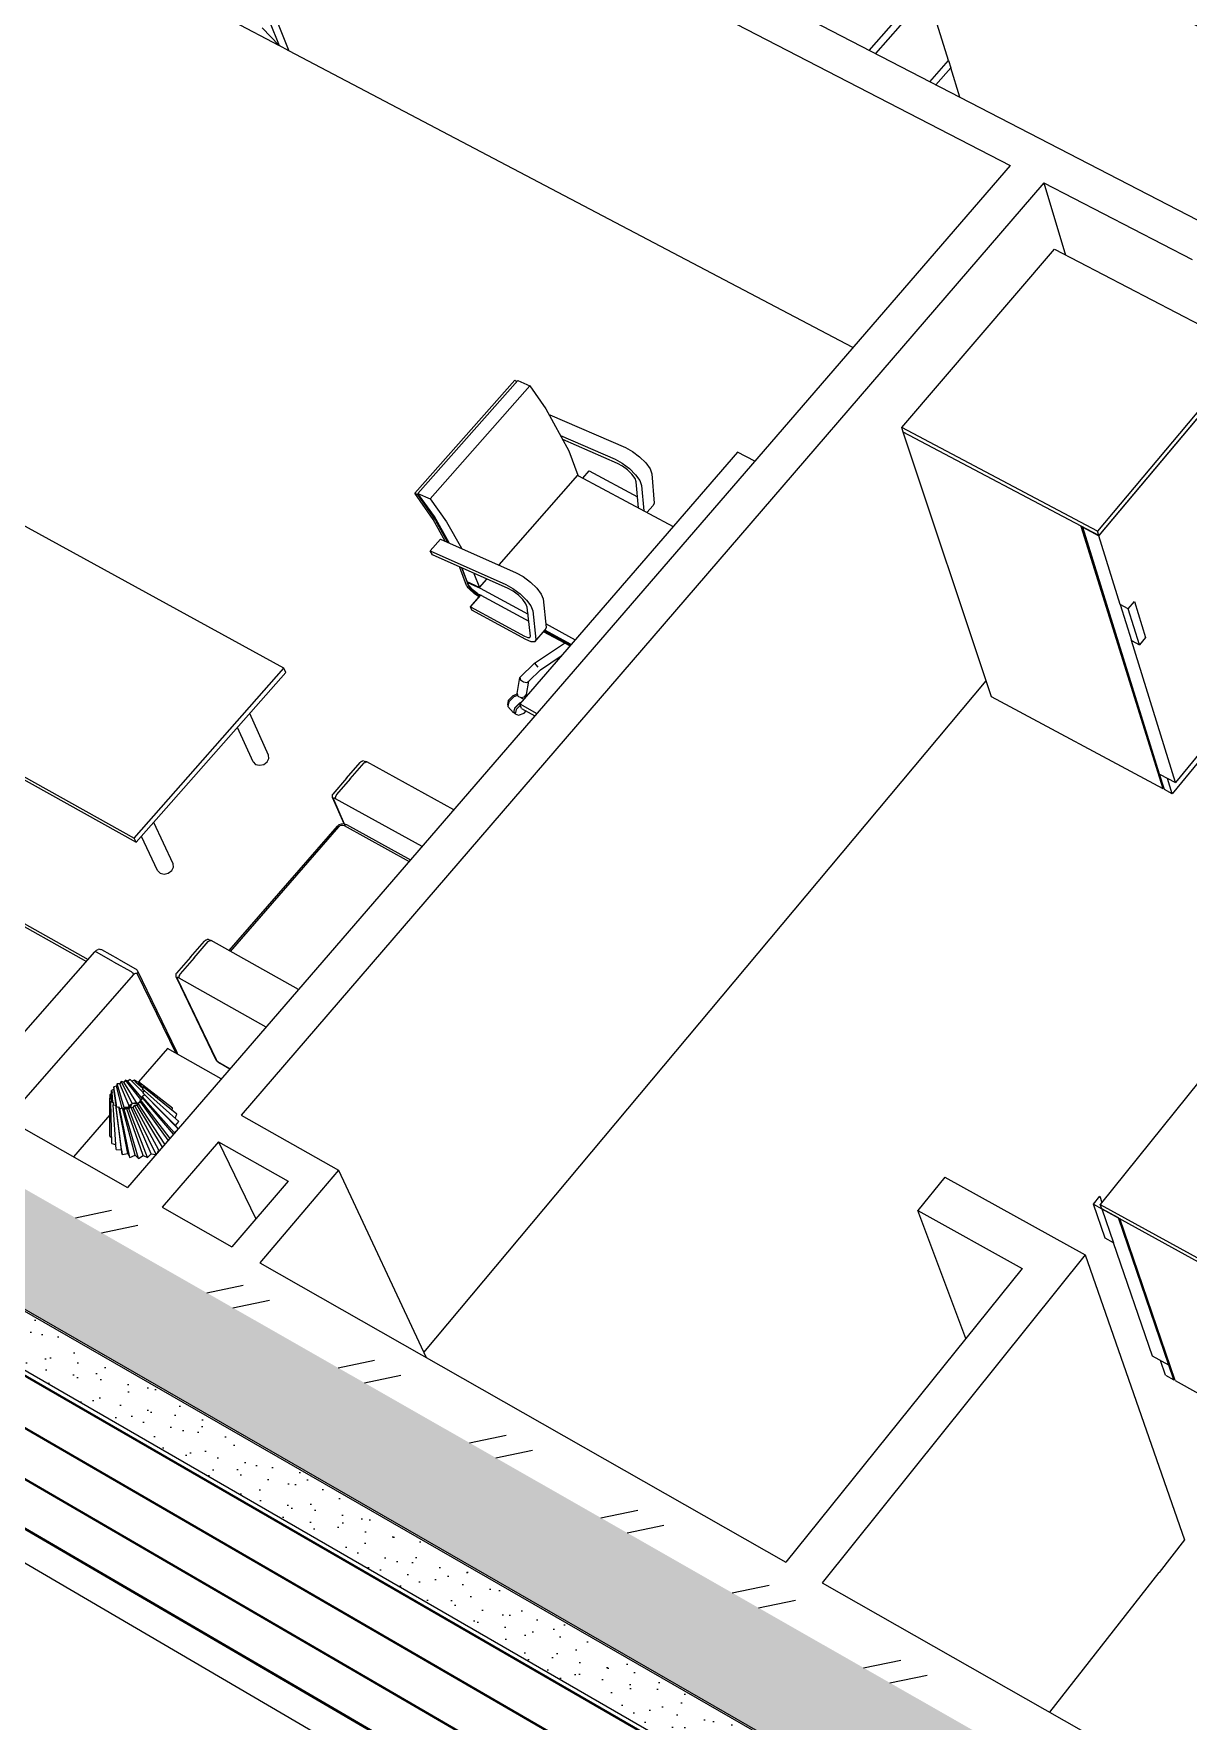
# Model space of a CAD drawing. Header units: millimetres. Extents: x 13967 to 26400, y -11617 to -3396.
# Drawn here: x 16879 to 18036, y -8847 to -7155 of the extents above; entities that cross this region are included whole.
import ezdxf

# ---------------------------------------------------------------- set-up
doc = ezdxf.new("R2010")
doc.units = ezdxf.units.MM
doc.header["$MEASUREMENT"] = 0
for name, color, linetype in [('NewA-Ee_25_10-M_WallsExternal', 7, 'Continuous'), ('NewA-Ee_25_10-M_WallsInternal', 7, 'Continuous'), ('NewA-Ee_40_20-M_GeneralFFAndEInternalCulinary', 7, 'Continuous'), ('NewA-Ee_40_20-M_GeneralFFAndEInternalFixed', 7, 'Continuous'), ('NewA-Ee_40_20-M_GeneralFFAndEInternalMovable', 7, 'Continuous')]:
    doc.layers.add(name, color=color, linetype=linetype)

# ---------------------------------------------------------------- blocks, each defined once
blk = doc.blocks.new('Section Elem_44_1', base_point=(20019, -7720.3))
at = {"layer": 'NewA-Ee_25_10-M_WallsInternal', "linetype": 'Continuous'}
for p, q in [((16706.5, -6650.3), (16776.5, -6686.5)), ((16680, -6677.3), (16706.1, -6690.9)), ((16737.1, -6706.9), (16750.1, -6713.6)), ((17029.4, -6817.1), (17074.5, -6840.3)), ((17003.3, -6844.7), (17857.7, -7287.1)), ((16891.4, -7043.9), (16878.9, -7037.3)), ((17658.5, -7141.9), (18065.2, -7351.9)), ((17700, -7469.8), (17134.8, -7172.1)), ((17891.3, -7304.5), (18040.1, -7381.6))]:
    blk.add_line(p, q, dxfattribs=at)
blk = doc.blocks.new('Section Elem_47_1', base_point=(20019, -7720.3))
at = {"layer": 'NewA-Ee_25_10-M_WallsInternal', "linetype": 'Continuous'}
for p, q in [((17857.7, -7287.1), (16973, -8311.9)), ((17891.3, -7304.5), (17087, -8239.4)), ((17891.3, -7304.5), (17913.2, -7377)), ((17270.1, -8477.1), (17833.7, -7803.7)), ((17064.2, -8265.9), (17007.7, -8331.6))]:
    blk.add_line(p, q, dxfattribs=at)
blk = doc.blocks.new('Section Elem_48_1', base_point=(20019, -7720.3))
at = {"layer": 'NewA-Ee_25_10-M_WallsInternal', "linetype": 'Continuous'}
for p, q in [((17087, -8239.4), (17184.6, -8294.5)), ((17064.2, -8265.9), (17101.7, -8343.2)), ((17064.2, -8265.9), (17134, -8305.4)), ((17184.6, -8294.5), (17161.9, -8321.2)), ((17184.6, -8294.5), (17272.5, -8482.3))]:
    blk.add_line(p, q, dxfattribs=at)
blk = doc.blocks.new('Section Elem_49_1', base_point=(20019, -7720.3))
at = {"layer": 'NewA-Ee_25_10-M_WallsInternal', "linetype": 'Continuous'}
for p, q in [((17134, -8305.4), (17077.6, -8371.4)), ((17161.9, -8321.2), (17105.6, -8387.3))]:
    blk.add_line(p, q, dxfattribs=at)
blk = doc.blocks.new('Section Elem_50_1', base_point=(20019, -7720.3))
at = {"layer": 'NewA-Ee_25_10-M_WallsInternal', "linetype": 'Continuous'}
for p, q in [((17792.2, -8301.5), (17765, -8334.9)), ((17792.2, -8301.5), (17932.7, -8379.2)), ((17813.1, -8463.3), (17765, -8334.9)), ((17765, -8334.9), (17869.7, -8393)), ((17932.7, -8379.2), (17905.7, -8412.9)), ((17932.7, -8379.2), (18032.5, -8665)), ((18032.5, -8665), (18007, -8697.7)), ((18007, -8697.7), (18006.9, -8697.6))]:
    blk.add_line(p, q, dxfattribs=at)
blk = doc.blocks.new('Section Elem_73_1', base_point=(20019, -7720.3))
at = {"layer": 'NewA-Ee_25_10-M_WallsInternal', "linetype": 'Continuous'}
for p, q in [((16786.4, -6691.6), (16769.5, -6709)), ((16776.5, -6686.6), (16776.5, -6686.5)), ((16776.5, -6686.5), (16786.4, -6691.6)), ((16786.4, -6691.6), (16800.5, -6725)), ((16891.4, -7043.9), (16750.1, -6713.6)), ((16769.5, -6709), (17002.6, -6829.5)), ((16760, -6718.8), (16901, -7048.9)), ((16909.2, -6781.2), (16909.2, -6781.2)), ((16883, -6801.9), (16891.2, -6796.6)), ((16896.2, -6793.3), (16899.7, -6791.1)), ((16856.9, -6818.8), (16864.9, -6813.6)), ((16869.9, -6810.3), (16878, -6805.1)), ((17019.3, -6811.9), (17002.6, -6829.5)), ((17019.3, -6811.9), (17029.4, -6817.1)), ((17029.4, -6817.1), (17029.5, -6817.2)), ((16831, -6835.4), (16839, -6830.3)), ((16843.9, -6827.1), (16851.9, -6822)), ((16814.4, -6846.2), (16822.2, -6841.1)), ((16814.4, -6846.2), (16832.2, -6864.6)), ((16822.2, -6841.1), (16826.1, -6838.6)), ((16993.2, -6839.5), (17125.1, -7167)), ((17003.3, -6844.7), (17134.8, -7172.1)), ((16832.2, -6864.6), (16841, -6873.7)), ((16852.1, -6885.2), (16869.9, -6903.5)), ((16881, -6914.9), (16898.6, -6933.2)), ((16909.7, -6944.6), (16927.3, -6962.8)), ((16938.3, -6974.2), (16955.9, -6992.3)), ((16966.8, -7003.6), (16984.3, -7021.7)), ((16995.2, -7032.9), (17012.7, -7050.9)), ((16891.4, -7043.9), (16891.5, -7043.8)), ((16901, -7048.9), (16891.4, -7043.9)), ((16901, -7048.9), (16901, -7048.9)), ((16901, -7048.9), (17125.1, -7167)), ((17023.5, -7062.2), (17040.9, -7080.1)), ((17051.7, -7091.3), (17069.1, -7109.2)), ((17079.9, -7120.3), (17097.1, -7138.1)), ((17107.9, -7149.2), (17125, -7167)), ((17125.1, -7167), (17125.1, -7166.9)), ((17134.8, -7172.1), (17125.1, -7167)), ((17134.8, -7172.1), (17134.8, -7172))]:
    blk.add_line(p, q, dxfattribs=at)
at = {"layer": 'NewA-Ee_25_10-M_WallsInternal', "linetype": 'Continuous', "flags": 128}
blk.add_lwpolyline([(16750.1, -6713.6), (16760, -6718.8), (16993.2, -6839.5), (17003.3, -6844.7)], dxfattribs=at)
blk = doc.blocks.new('Section Elem_99_1', base_point=(20019, -7720.3))
at = {"layer": 'NewA-Ee_25_10-M_WallsExternal', "linetype": 'Continuous'}
h = blk.add_hatch(dxfattribs=at)
h.set_pattern_fill('Plaster_0001', color=256, style=0, pattern_type=2)
h.set_pattern_definition([(330.3546, (20019.036, -7720.324), (19.42, 23.27142), [0, -16.47597]), (330.3546, (20035.905, -7712.763), (19.42, 23.27142), [0, -16.47597])])
h.paths.add_polyline_path([(16639, -8128.3), (17944.4, -8871.4), (17948.1, -8866.7), (16642.9, -8124)])
h = blk.add_hatch(dxfattribs=at)
h.set_pattern_fill('Insulation_0001', color=256, style=0, pattern_type=2)
h.set_pattern_definition([(11.713, (20019.04, -7720.32), (-14.1633, 99.558), []), (11.713, (20016.2, -7700.41), (-14.1633, 99.558), [])])
h.paths.add_polyline_path([(16607.7, -8163.4), (17914.6, -8909.7), (17930.3, -8889.5), (16624.2, -8144.9)])
h = blk.add_hatch(dxfattribs=at)
h.set_pattern_fill('Structural_Concrete_0001', color=256, style=0, pattern_type=2)
h.set_pattern_definition([(330.1794, (20019.04, -7720.32), (70.582, 84.5805), [9.9283, -49.6417]), (330.1794, (20080.17, -7692.85), (70.582, 84.5805), [9.9283, -49.6417]), (24.2037, (20019.04, -7720.32), (-42.2322, 86.7253), [11.1706, -55.8532]), (24.2037, (20070.72, -7749.95), (-42.2322, 86.7253), [11.1706, -55.8532]), (80.6032, (20027.65, -7725.26), (-112.814, 2.1448), [9.6464, -48.2322]), (80.6032, (20079.33, -7754.88), (-112.814, 2.1448), [9.6464, -48.2322]), (330.17936, (20025.828, -7712.185), (13.5835, 16.27753), [0, -19.85666, 0, -29.78499]), (11.74003, (20034.441, -7717.123), (-2.57661, 18.49224), [0, -16.68905, 0, -27.81508])])
h.paths.add_polyline_path([(16537.1, -8242.4), (17847.3, -8996.2), (17914.6, -8909.7), (16607.7, -8163.4)])
h = blk.add_hatch(dxfattribs=at)
h.set_pattern_fill('Cut_Stone_0001', color=256, style=0, pattern_type=2)
h.set_pattern_definition([(11.7731, (20058.95, -7672.493), (-3.3196, 24.45319), [0, -19.55864, 0, -29.33797]), (69.7091, (20109.297, -7701.512), (-27.4328, 4.90919), [0, -12.87028, 0, -22.23048])])
h.paths.add_polyline_path([(16501.5, -8282.2), (17813.5, -9039.7), (17846.3, -8997.6), (16535.9, -8243.7)])
for p, q in [((17903.1, -9255.5), (15734.1, -7991.2)), ((15735.3, -7993), (17903.7, -9257)), ((17904, -9256.1), (15735.5, -7992.1)), ((17923, -9303.6), (15771.6, -8046.9)), ((16642.9, -8124), (16973, -8311.9)), ((16535.9, -8243.7), (17846.3, -8997.6)), ((16537.1, -8242.4), (17847.3, -8996.2)), ((16501.5, -8282.2), (17813.5, -9039.7)), ((17816.4, -9046.6), (16505.9, -8289.7)), ((17816.9, -9047.9), (16506.7, -8291.1)), ((17007.7, -8331.6), (17077.6, -8371.4)), ((17846, -9118), (16551.1, -8367.8)), ((17846.7, -9119.6), (16552.1, -8369.5)), ((17847, -9118.7), (16552.4, -8368.6)), ((17105.6, -8387.3), (17632.8, -8687.3)), ((17867.9, -9183.7), (16595.4, -8444.2)), ((17867.4, -9184.6), (16596.4, -8445.9)), ((17867.9, -9183.8), (16596.7, -8445)), ((17669.1, -8708), (17948.1, -8866.7))]:
    blk.add_line(p, q, dxfattribs=at)
blk = doc.blocks.new('Section Elem_129_1', base_point=(20019, -7720.3))
at = {"layer": 'NewA-Ee_40_20-M_GeneralFFAndEInternalFixed', "linetype": 'Continuous'}
for p, q in [((17984.4, -6726.1), (17984.4, -6725.9)), ((17992.2, -6717.3), (17992.1, -6717.2)), ((17892.7, -6812.3), (17893.4, -6814.7)), ((17892.7, -6812.3), (18092.3, -6912.3)), ((18082.3, -6909.4), (17893.4, -6814.7)), ((17912.9, -6883.7), (17893.4, -6814.7)), ((18180.5, -6810.8), (18092.3, -6912.3)), ((18181.1, -6813.2), (18092.9, -6914.7)), ((18162.4, -6814.5), (18162.4, -6814.4)), ((18170.1, -6805.7), (18170, -6805.6)), ((18180.5, -6810.8), (18181.1, -6813.2)), ((18181.1, -6813.2), (18181, -6813.1)), ((18197.9, -6882.2), (18181.1, -6813.2)), ((17903.8, -6819.9), (17903.9, -6819.8)), ((17923.2, -6888.9), (17903.8, -6819.9)), ((17923.2, -6888.9), (17959.4, -6847.8)), ((18100.2, -6978), (17912.9, -6883.7)), ((18110.6, -6983.2), (18197.9, -6882.2)), ((18197.9, -6882.1), (18197.9, -6882.2)), ((18197.9, -6882.2), (18199.9, -6890)), ((18102.2, -6985.7), (17915.1, -6891.5)), ((17934.1, -6959.1), (17915.1, -6891.5)), ((17925.4, -6896.7), (17925.4, -6896.6)), ((17944.4, -6964.3), (17925.4, -6896.7)), ((18199.9, -6890), (18112.6, -6991)), ((18216.3, -6957.6), (18199.9, -6890)), ((18082.4, -6909.3), (18082.3, -6909.4)), ((18082.3, -6909.4), (18092.9, -6914.7)), ((18100.2, -6978), (18082.3, -6909.4)), ((18092.3, -6912.3), (18092.9, -6914.7)), ((18110.6, -6983.2), (18092.9, -6914.7)), ((17944.4, -6964.3), (17979.6, -6924)), ((18119.7, -7052.9), (17934.1, -6959.1)), ((18121.7, -7060.5), (17936.3, -6966.8)), ((17955, -7033), (17936.3, -6966.8)), ((18130, -7058.1), (18216.3, -6957.6)), ((18218.2, -6965.3), (18132, -7065.7)), ((18216.2, -6957.6), (18216.3, -6957.6)), ((18216.3, -6957.6), (18218.2, -6965.3)), ((18230.4, -7015.2), (18218.2, -6965.3)), ((17965.1, -7038.2), (17946.5, -6971.9)), ((18100.2, -6978), (18110.6, -6983.2)), ((18102.2, -6985.7), (18112.6, -6991)), ((18102.3, -6985.7), (18102.2, -6985.7)), ((18119.7, -7052.9), (18102.2, -6985.7)), ((18110.6, -6983.2), (18112.6, -6991)), ((17965.1, -7038.2), (17999.4, -6998.7)), ((18130, -7058.1), (18112.6, -6991)), ((18136.5, -7125.2), (17955, -7033)), ((18132.6, -7129.7), (17957.1, -7040.5)), ((17975.4, -7105.5), (17957.1, -7040.5)), ((17967.2, -7045.7), (17967.3, -7045.6)), ((17985.4, -7110.6), (17967.2, -7045.7)), ((18119.7, -7052.9), (18130, -7058.1)), ((18121.7, -7060.5), (18132, -7065.7)), ((18138, -7123.4), (18121.7, -7060.5)), ((18130, -7058.1), (18132, -7065.7)), ((18144.9, -7115.4), (18132, -7065.7)), ((17985.4, -7110.6), (18018.9, -7071.9)), ((17975.4, -7105.5), (18155, -7197)), ((17977.5, -7112.9), (17975.4, -7105.5)), ((17977.5, -7112.9), (18156.9, -7204.3)), ((17995.7, -7128.3), (17993.7, -7121.1)), ((17995.7, -7128.3), (18005.7, -7133.4)), ((18005.7, -7133.4), (18003.7, -7126.2)), ((18005.7, -7133.4), (18009.4, -7129.1))]:
    blk.add_line(p, q, dxfattribs=at)
blk = doc.blocks.new('Section Elem_133_1', base_point=(20019, -7720.3))
at = {"layer": 'NewA-Ee_40_20-M_GeneralFFAndEInternalFixed', "linetype": 'Continuous'}
for p, q in [((17512.7, -6915.4), (17751, -7037.2)), ((17429.6, -7023.7), (17429.6, -7023.8)), ((17751, -7037.2), (17658.5, -7141.9)), ((17751, -7037.2), (17751.8, -7039.6)), ((17751.8, -7039.6), (17660.4, -7142.9)), ((17772.8, -7107.5), (17751.8, -7039.6)), ((17716.3, -7171.8), (17772.8, -7107.5)), ((17775.2, -7115.2), (17722.7, -7175)), ((17772.7, -7107.5), (17772.8, -7107.5)), ((17772.8, -7107.5), (17775.2, -7115.2)), ((17795.8, -7181.8), (17775.2, -7115.2)), ((17648, -7136.5), (17647.9, -7136.4)), ((17658.5, -7141.9), (17658.5, -7142)), ((17777.2, -7203.2), (17795.8, -7181.8)), ((17798.2, -7189.3), (17783.3, -7206.4)), ((17795.7, -7181.7), (17795.8, -7181.8)), ((17795.8, -7181.8), (17798.2, -7189.3)), ((17798.2, -7189.3), (17798.1, -7189.3)), ((17807.3, -7218.7), (17798.2, -7189.3))]:
    blk.add_line(p, q, dxfattribs=at)
blk = doc.blocks.new('Section Elem_154_1', base_point=(20019, -7720.3))
at = {"layer": 'NewA-Ee_40_20-M_GeneralFFAndEInternalMovable', "linetype": 'Continuous'}
for p, q in [((17192.4, -7901.5), (17206.2, -7885.7)), ((17196.3, -7902), (17210.1, -7886.2)), ((17206.2, -7885.7), (17206.8, -7885.1)), ((17207.5, -7884.6), (17206.8, -7885.1)), ((17207.5, -7884.6), (17209, -7884.1)), ((17210.2, -7884.3), (17209, -7884.1)), ((17210.1, -7886.2), (17210.7, -7885.6)), ((17210.2, -7884.3), (17211.5, -7884.6)), ((17210.7, -7885.6), (17211.9, -7885)), ((17212.9, -7885.2), (17211.5, -7884.6)), ((17211.9, -7885), (17212.9, -7885.2)), ((17300, -7933.1), (17212.9, -7885.2)), ((17178.7, -7917.3), (17178.2, -7918)), ((17192.4, -7901.5), (17178.7, -7917.3)), ((17196.3, -7902), (17182.5, -7917.8)), ((17178.2, -7918), (17178, -7919.6)), ((17178, -7919.6), (17178.1, -7920.6)), ((17178.1, -7920.6), (17178.2, -7920.6)), ((17178.2, -7920.6), (17189.8, -7947)), ((17178.2, -7920.6), (17178.5, -7921.3)), ((17178.5, -7921.3), (17178.8, -7922)), ((17178.8, -7922), (17179.4, -7922.5)), ((17179.6, -7921.5), (17179.3, -7921.8)), ((17179.3, -7921.8), (17179.4, -7922.5)), ((17179.4, -7922.5), (17190.3, -7947.1)), ((17180.3, -7921.6), (17179.6, -7921.5)), ((17181.4, -7922.1), (17180.3, -7921.6)), ((17181.3, -7920.1), (17181.2, -7921.5)), ((17181.2, -7921.5), (17181.4, -7922.1)), ((17182, -7918.5), (17181.3, -7920.1)), ((17268.2, -7970), (17181.4, -7922.1)), ((17182.5, -7917.8), (17182, -7918.5)), ((17074.8, -8074.3), (17183.5, -7949.4)), ((17076.2, -8075.1), (17184.9, -7950.1)), ((17183.5, -7949.4), (17185.2, -7947.9)), ((17183.5, -7949.4), (17184.3, -7949.7)), ((17184.3, -7949.7), (17184.9, -7950.1)), ((17184.9, -7950.1), (17186.2, -7949)), ((17185.2, -7947.9), (17187.4, -7947.1)), ((17186.2, -7949), (17187.4, -7948.6)), ((17187.4, -7947.1), (17189.6, -7947)), ((17187.4, -7948.6), (17188.7, -7948.5)), ((17188.7, -7948.5), (17190.1, -7949)), ((17190.2, -7947.1), (17189.6, -7947)), ((17190.6, -7948.4), (17190.1, -7949)), ((17190.1, -7949), (17255.3, -7984.9)), ((17190.2, -7947.1), (17192.5, -7947.8)), ((17190.7, -7948.3), (17190.6, -7948.4)), ((17190.7, -7948.3), (17191.8, -7947.7)), ((17191.8, -7947.7), (17192.6, -7947.9)), ((17192.5, -7947.8), (17192.6, -7947.9)), ((17192.6, -7947.9), (17256.7, -7983.3)), ((17036.1, -8080.8), (17050.2, -8064.7)), ((17039.9, -8081.4), (17054, -8065.3)), ((17050.2, -8064.7), (17050.8, -8064.1)), ((17051.4, -8063.7), (17050.8, -8064.1)), ((17051.4, -8063.7), (17053, -8063.1)), ((17054.2, -8063.3), (17053, -8063.1)), ((17054, -8065.3), (17054.6, -8064.7)), ((17054.2, -8063.3), (17055.5, -8063.7)), ((17054.6, -8064.7), (17055.8, -8064.1)), ((17056.9, -8064.3), (17055.5, -8063.7)), ((17055.8, -8064.1), (17056.9, -8064.3)), ((17144.5, -8113.2), (17056.9, -8064.3)), ((17036.1, -8080.8), (17022, -8097)), ((17039.9, -8081.4), (17025.8, -8097.6)), ((17021.5, -8097.7), (17021.3, -8099.4)), ((17021.3, -8099.4), (17021.5, -8100.3)), ((17022, -8097), (17021.5, -8097.7)), ((17021.5, -8100.3), (17021.8, -8101.1)), ((17021.8, -8101.1), (17022.1, -8101.7)), ((17022.1, -8101.7), (17061.1, -8183)), ((17022.1, -8101.7), (17022.8, -8102.2)), ((17022.9, -8101.3), (17022.6, -8101.5)), ((17022.6, -8101.5), (17022.8, -8102.2)), ((17022.8, -8102.2), (17061.7, -8183.4)), ((17023.6, -8101.4), (17022.9, -8101.3)), ((17024.7, -8102), (17023.6, -8101.4)), ((17024.6, -8099.9), (17024.5, -8101.4)), ((17024.5, -8101.4), (17024.7, -8102)), ((17025.3, -8098.3), (17024.6, -8099.9)), ((17112, -8150.9), (17024.7, -8102)), ((17025.8, -8097.6), (17025.3, -8098.3)), ((17061.1, -8183), (17061.8, -8184.1)), ((17061.1, -8183), (17061.7, -8183.4)), ((17061.7, -8183.4), (17062.3, -8184.3)), ((17061.8, -8184.1), (17062.8, -8185.1)), ((17062.3, -8184.3), (17063.1, -8185.2)), ((17062.8, -8185.1), (17064.1, -8186.2)), ((17063.1, -8185.2), (17064.1, -8186)), ((17064.1, -8186), (17065.4, -8186.8)), ((17064.1, -8186.2), (17065.6, -8187.2)), ((17065.4, -8186.8), (17075.9, -8192.7)), ((17065.7, -8187.2), (17065.4, -8186.9)), ((17065.6, -8187.2), (17065.7, -8187.2)), ((17065.7, -8187.2), (17075.7, -8192.9))]:
    blk.add_line(p, q, dxfattribs=at)
blk = doc.blocks.new('Section Elem_156_1', base_point=(20019, -7720.3))
at = {"layer": 'NewA-Ee_40_20-M_GeneralFFAndEInternalMovable', "linetype": 'Continuous'}
for p, q in [((17013, -8172.5), (16984.1, -8205.8)), ((17067, -8203), (17013, -8172.5)), ((16955.3, -8238.9), (16918.8, -8281))]:
    blk.add_line(p, q, dxfattribs=at)
blk = doc.blocks.new('Section Elem_158_1', base_point=(20019, -7720.3))
at = {"layer": 'NewA-Ee_40_20-M_GeneralFFAndEInternalMovable', "linetype": 'Continuous'}
for p, q in [((16309.6, -7934.4), (16439.4, -7794.1)), ((16439.4, -7794.1), (16441.1, -7792.7)), ((16440.4, -7794.2), (16439.4, -7794.1)), ((16441, -7794.5), (16440.4, -7794.2)), ((16457.4, -7803.7), (16441, -7794.5)), ((16441.1, -7792.7), (16442.6, -7792)), ((16444, -7791.9), (16442.6, -7792)), ((16444, -7791.9), (16445.6, -7792)), ((16446.3, -7792.3), (16445.6, -7792)), ((16462.7, -7801.5), (16446.3, -7792.3)), ((16457.4, -7803.7), (16473.8, -7813)), ((16462.7, -7801.5), (16479.1, -7810.7)), ((16473.8, -7813), (16474.5, -7813.4)), ((16474.5, -7813.4), (16475.9, -7814.6)), ((16475.9, -7814.6), (16476.8, -7815.8)), ((16476.8, -7815.8), (16477.1, -7816.4)), ((16477.1, -7816.4), (16478.3, -7815.4)), ((16478.3, -7815.4), (16479.2, -7815)), ((16479.1, -7810.7), (16479.7, -7811.2)), ((16479.2, -7815), (16479.9, -7815.1)), ((16479.7, -7811.2), (16480.8, -7812.2)), ((16479.9, -7815.1), (16480.6, -7815.7)), ((16481.1, -7815), (16480.6, -7815.7)), ((16480.6, -7815.7), (16493.9, -7840.2)), ((16480.8, -7812.2), (16495.6, -7839.6)), ((16480.8, -7812.2), (16480.8, -7812.2)), ((16480.8, -7812.2), (16481.4, -7813.5)), ((16481.2, -7814.3), (16481.1, -7815)), ((16481.4, -7813.5), (16481.2, -7814.3)), ((16348.2, -7956.4), (16477.1, -7816.4)), ((16373.3, -7970.6), (16491.7, -7841.8)), ((16374.6, -7971.4), (16493, -7842.5)), ((16491.7, -7841.8), (16493.5, -7840.4)), ((16491.7, -7841.8), (16492.4, -7842.1)), ((16492.4, -7842.1), (16493, -7842.5)), ((16493, -7842.5), (16494.3, -7841.5)), ((16493.5, -7840.4), (16495.6, -7839.6)), ((16494.3, -7841.5), (16495.5, -7841)), ((16495.5, -7841), (16496.8, -7841)), ((16495.6, -7839.6), (16497.8, -7839.5)), ((16496.8, -7841), (16498.2, -7841.4)), ((16498.6, -7839.5), (16497.8, -7839.5)), ((16498.7, -7840.8), (16498.2, -7841.4)), ((16498.2, -7841.4), (16639.7, -7920.9)), ((16498.6, -7839.5), (16500.8, -7840.2)), ((16499.1, -7840.6), (16498.7, -7840.8)), ((16499.9, -7840.2), (16499.1, -7840.6)), ((16500.9, -7840.3), (16499.9, -7840.2)), ((16500.8, -7840.2), (16500.9, -7840.3)), ((16500.9, -7840.3), (16642.7, -7920)), ((16640.1, -7925.1), (16531, -8045.7)), ((16534.8, -8047.9), (16643.8, -7927.3)), ((16536.1, -8048.6), (16645.2, -7928)), ((16640.3, -7920.4), (16639.7, -7920.9)), ((16639.7, -7920.9), (16640.7, -7921.8)), ((16640.9, -7923.9), (16640.1, -7925.1)), ((16640.8, -7925.5), (16640.1, -7925.1)), ((16641.7, -7919.8), (16640.3, -7920.4)), ((16640.7, -7921.8), (16641, -7922.8)), ((16641.2, -7925.8), (16640.8, -7925.5)), ((16641, -7922.8), (16640.9, -7923.9)), ((16641.2, -7925.8), (16642.2, -7926.6)), ((16642.7, -7920), (16641.7, -7919.8)), ((16642.2, -7926.6), (16643.3, -7927.7)), ((16642.7, -7920), (16644.3, -7921.4)), ((16643.3, -7927.7), (16643.4, -7927.8)), ((16643.8, -7927.3), (16645.6, -7925.9)), ((16643.8, -7927.3), (16644.6, -7927.6)), ((16644.7, -7921.8), (16644.3, -7921.4)), ((16644.6, -7927.6), (16645.2, -7928)), ((16646.6, -7925.5), (16644.7, -7921.8)), ((16645.2, -7928), (16646.5, -7927)), ((16645.6, -7925.9), (16647.8, -7925.1)), ((16646.5, -7927), (16647.7, -7926.5)), ((16647.7, -7926.5), (16649, -7926.5)), ((16647.8, -7925.1), (16650, -7925)), ((16649, -7926.5), (16650.4, -7926.9)), ((16650.7, -7925), (16650, -7925)), ((16650.9, -7926.3), (16650.4, -7926.9)), ((16650.4, -7926.9), (16793.4, -8007.3)), ((16650.7, -7925), (16652.9, -7925.7)), ((16651.2, -7926.1), (16650.9, -7926.3)), ((16652.1, -7925.7), (16651.2, -7926.1)), ((16653.1, -7925.8), (16652.1, -7925.7)), ((16652.9, -7925.7), (16653.1, -7925.8)), ((16653.1, -7925.8), (16796.4, -8006.3)), ((16793.8, -8011.6), (16682.4, -8136.7)), ((16684.6, -8143), (16799, -8014.5)), ((16684.7, -8140.6), (16797.6, -8013.8)), ((16794.1, -8006.8), (16793.4, -8007.3)), ((16793.4, -8007.3), (16794.4, -8008.2)), ((16794.6, -8010.3), (16793.8, -8011.6)), ((16794.6, -8011.9), (16793.8, -8011.6)), ((16795.4, -8006.2), (16794.1, -8006.8)), ((16794.4, -8008.2), (16794.8, -8009.2)), ((16794.8, -8009.2), (16794.6, -8010.3)), ((16795, -8012.2), (16794.6, -8011.9)), ((16795, -8012.2), (16796, -8013)), ((16796.4, -8006.3), (16795.4, -8006.2)), ((16796, -8013), (16797, -8014.2)), ((16796.4, -8006.3), (16798, -8007.8)), ((16797, -8014.2), (16797.1, -8014.3)), ((16797.6, -8013.8), (16799.4, -8012.3)), ((16797.6, -8013.8), (16798.4, -8014.1)), ((16798.3, -8008.2), (16798, -8007.8)), ((16800.3, -8012), (16798.3, -8008.2)), ((16798.4, -8014.1), (16799, -8014.5)), ((16799, -8014.5), (16800.3, -8013.4)), ((16799.4, -8012.3), (16801.5, -8011.5)), ((16800.3, -8013.4), (16801.5, -8013)), ((16801.5, -8011.5), (16803.8, -8011.4)), ((16801.5, -8013), (16802.8, -8012.9)), ((16802.8, -8012.9), (16804.2, -8013.4)), ((16804.4, -8011.4), (16803.8, -8011.4)), ((16804.7, -8012.8), (16804.2, -8013.4)), ((16804.2, -8013.4), (16931.8, -8085.1)), ((16804.4, -8011.4), (16806.7, -8012.1)), ((16805.1, -8012.5), (16804.7, -8012.8)), ((16805.9, -8012.1), (16805.1, -8012.5)), ((16806.9, -8012.2), (16805.9, -8012.1)), ((16806.7, -8012.1), (16806.9, -8012.2)), ((16806.9, -8012.2), (16933.4, -8083.3)), ((16812.7, -8220.7), (16940.3, -8075.4)), ((16940.3, -8075.4), (16941.9, -8073.9)), ((16941.4, -8075.5), (16940.3, -8075.4)), ((16942, -8075.8), (16941.4, -8075.5)), ((16941.9, -8073.9), (16943.5, -8073.2)), ((16959, -8085.4), (16942, -8075.8)), ((16944.9, -8073), (16943.5, -8073.2)), ((16944.9, -8073), (16946.3, -8073.1)), ((16947.1, -8073.4), (16946.3, -8073.1)), ((16964.1, -8082.9), (16947.1, -8073.4)), ((16959, -8085.4), (16976, -8094.9)), ((16964.1, -8082.9), (16981.1, -8092.5)), ((16852.5, -8243.3), (16979.3, -8098.4)), ((16976, -8094.9), (16976.7, -8095.4)), ((16976.7, -8095.4), (16978.1, -8096.6)), ((16978.1, -8096.6), (16979, -8097.8)), ((16979, -8097.8), (16979.3, -8098.4)), ((16979.3, -8098.4), (16980.4, -8097.4)), ((16980.4, -8097.4), (16981.3, -8096.9)), ((16981.1, -8092.5), (16981.7, -8092.9)), ((16981.3, -8096.9), (16982, -8096.9)), ((16981.7, -8092.9), (16982.7, -8093.9)), ((16982, -8096.9), (16982.6, -8097.5)), ((16983, -8096.8), (16982.6, -8097.5)), ((16982.6, -8097.5), (17021.3, -8177.2)), ((16982.7, -8093.9), (16982.7, -8094)), ((16982.7, -8094), (17022.2, -8175.4)), ((16982.7, -8094), (16983.3, -8095.3)), ((16983.2, -8096), (16983, -8096.8)), ((16983.3, -8095.3), (16983.2, -8096)), ((17022.2, -8175.4), (17022.8, -8176.7)), ((17022.8, -8176.7), (17022.5, -8177.9)), ((17022.8, -8176.7), (17023.1, -8178.2)), ((17023.1, -8178.2), (17023.1, -8178.3))]:
    blk.add_line(p, q, dxfattribs=at)
blk = doc.blocks.new('Section Elem_177_1', base_point=(20019, -7720.3))
at = {"layer": 'NewA-Ee_40_20-M_GeneralFFAndEInternalMovable', "linetype": 'Continuous'}
for p, q in [((16796.2, -7608.3), (16644.3, -7774.6)), ((17129.8, -7791.1), (16796.2, -7608.3)), ((16644.3, -7774.6), (16979.8, -7961.4)), ((16646.6, -7779), (16644.3, -7774.6)), ((16646.6, -7779), (16981.8, -7965.7)), ((16979.8, -7961.4), (17129.8, -7791.1)), ((16981.8, -7965.7), (17131.8, -7795.6)), ((17131.8, -7795.6), (17129.8, -7791.1)), ((16734.8, -7844.4), (16723.4, -7821.8)), ((16734.8, -7844.4), (16737.2, -7846.9)), ((16737.2, -7846.9), (16741.1, -7847.9)), ((16741.1, -7847.9), (16745.3, -7847)), ((16745.3, -7847), (16748.8, -7844.5)), ((16748.8, -7844.5), (16750.6, -7841.1)), ((16750.3, -7837.7), (16749.7, -7836.4)), ((16750.6, -7841.1), (16750.3, -7837.7)), ((17114.3, -7878.3), (17095.6, -7836.6)), ((17098.9, -7885), (17083.3, -7850.5)), ((17113, -7885.1), (17114.7, -7881.7)), ((17114.7, -7881.7), (17114.3, -7878.3)), ((17098.9, -7885), (17101.4, -7887.6)), ((17101.4, -7887.6), (17105.3, -7888.5)), ((17105.3, -7888.5), (17109.5, -7887.6)), ((17109.5, -7887.6), (17113, -7885.1)), ((17018.7, -7987.2), (16999.3, -7945.9)), ((16981.8, -7965.7), (16979.8, -7961.4)), ((17003.2, -7994), (16987, -7959.8)), ((17003.2, -7994), (17005.7, -7996.6)), ((17005.7, -7996.6), (17009.6, -7997.6)), ((17009.6, -7997.6), (17013.8, -7996.7)), ((17013.8, -7996.7), (17017.3, -7994.1)), ((17017.3, -7994.1), (17019.1, -7990.7)), ((17019.1, -7990.7), (17018.7, -7987.2))]:
    blk.add_line(p, q, dxfattribs=at)
blk = doc.blocks.new('Section Elem_231_1', base_point=(20019, -7720.3))
at = {"layer": 'NewA-Ee_40_20-M_GeneralFFAndEInternalFixed', "linetype": 'Continuous'}
for p, q in [((18381.2, -7789.4), (17948, -8328.7)), ((18547, -7876.5), (18381.2, -7789.4)), ((18117, -8421.8), (18547, -7876.5)), ((18118.3, -8426), (18548, -7881)), ((18548, -7881), (18547, -7876.5)), ((18548, -7881), (18547.9, -7880.9)), ((18586.7, -8051), (18548, -7881)), ((18169.9, -8586.9), (18586.7, -8051)), ((17941.1, -8328.4), (17947.4, -8320.6)), ((17947.4, -8320.6), (17949.5, -8326.8)), ((17952.8, -8362.5), (17941.1, -8328.4)), ((17941.1, -8328.4), (17949.5, -8333)), ((17948, -8328.7), (18117, -8421.8)), ((17949.4, -8333), (17948, -8328.7)), ((17949.4, -8333), (18118.3, -8426)), ((17949.5, -8333), (17961.2, -8367.1)), ((17949.5, -8333), (17949.5, -8333)), ((17966.3, -8342.3), (17949.5, -8333)), ((17966.3, -8342.3), (17966.3, -8342.2)), ((18016.7, -8489.9), (17966.3, -8342.3)), ((18023, -8505.3), (17967.6, -8343)), ((17952.9, -8362.4), (17952.8, -8362.5)), ((17961.2, -8367.1), (17952.8, -8362.5)), ((18000.3, -8480.8), (17961.2, -8367.1)), ((18118.3, -8426), (18117, -8421.8)), ((18169.9, -8586.9), (18118.3, -8426)), ((18016.7, -8489.9), (18000.3, -8480.8)), ((18013.5, -8500), (18008.5, -8485.3)), ((18017.4, -8488.9), (18016.7, -8489.9)), ((18021.7, -8504.5), (18016.7, -8489.9)), ((18013.5, -8500), (18021.7, -8504.5)), ((18021.7, -8504.5), (18022.4, -8503.5)), ((18023, -8505.3), (18169.9, -8586.9))]:
    blk.add_line(p, q, dxfattribs=at)
blk = doc.blocks.new('Section Elem_232_1', base_point=(20019, -7720.3))
at = {"layer": 'NewA-Ee_25_10-M_WallsInternal', "linetype": 'Continuous'}
for p, q in [((17869.7, -8393), (17632.8, -8687.3)), ((17905.7, -8412.9), (17669.1, -8708)), ((17897.3, -8837.9), (18007, -8697.7))]:
    blk.add_line(p, q, dxfattribs=at)
blk = doc.blocks.new('Section Elem_233_1', base_point=(20019, -7720.3))
at = {"layer": 'NewA-Ee_40_20-M_GeneralFFAndEInternalCulinary', "linetype": 'Continuous'}
for p, q in [((17749, -7550), (17902, -7371.2)), ((17902, -7371.2), (18097, -7472.6)), ((18097, -7472.6), (17945.2, -7653.7)), ((18098.3, -7477.3), (17946.7, -7658.3)), ((17946.7, -7658.4), (18098.3, -7477.4)), ((18098.3, -7477.3), (18097, -7472.6)), ((18098.3, -7477.3), (18098.3, -7477.4)), ((18098.3, -7477.4), (18168.6, -7728.7)), ((17945.2, -7653.7), (17749, -7550)), ((17750.6, -7554.7), (17749, -7550)), ((17750.6, -7554.7), (17750.6, -7554.6)), ((17946.7, -7658.3), (17750.6, -7554.7)), ((17839.1, -7820), (17750.6, -7554.7)), ((17929, -7648.9), (17929, -7649)), ((18011, -7912.2), (17929, -7649)), ((17930.4, -7649.8), (17930.4, -7649.7)), ((18007.5, -7897.4), (17930.4, -7649.8)), ((17930.4, -7649.8), (17946.7, -7658.4)), ((17946.7, -7658.3), (17945.2, -7653.7)), ((17968, -7727.2), (17946.7, -7658.4)), ((17976.1, -7731.5), (17968, -7727.2)), ((17968, -7727.2), (17979.2, -7763.4)), ((17976.1, -7731.5), (17982.2, -7724.2)), ((17982.2, -7724.2), (17993.3, -7760.4)), ((18168.6, -7728.7), (18023.3, -7905.9)), ((17987.3, -7767.7), (17976.1, -7731.5)), ((18165.1, -7740.2), (18020.2, -7917.1)), ((18165.1, -7740.2), (18163.6, -7734.8)), ((17979.2, -7763.4), (17987.3, -7767.7)), ((18023.3, -7905.9), (17979.2, -7763.4)), ((17993.3, -7760.4), (17987.3, -7767.7)), ((18011, -7912.2), (17839.1, -7820)), ((18012.3, -7912.9), (18007.5, -7897.4)), ((18007.5, -7897.4), (18023.3, -7905.9)), ((18011.8, -7911.2), (18011, -7912.2)), ((18020.2, -7917.1), (18012.3, -7912.9)), ((18020.2, -7917.1), (18015.4, -7901.6))]:
    blk.add_line(p, q, dxfattribs=at)
blk = doc.blocks.new('Section Elem_237_1', base_point=(20019, -7720.3))
at = {"layer": 'NewA-Ee_40_20-M_GeneralFFAndEInternalMovable', "linetype": 'Continuous'}
for p, q in [((17584.4, -7574.6), (17366.1, -7827)), ((17601.7, -7583.7), (17584.4, -7574.6)), ((17366.1, -7827), (17383.4, -7836.5)), ((17367.9, -7831.5), (17366.1, -7827)), ((17367.9, -7831.5), (17381.4, -7838.8))]:
    blk.add_line(p, q, dxfattribs=at)
blk = doc.blocks.new('Section Elem_238_1', base_point=(20019, -7720.3))
at = {"layer": 'NewA-Ee_40_20-M_GeneralFFAndEInternalMovable', "linetype": 'Continuous'}
for p, q in [((17261.1, -7615.8), (17361.1, -7502.5)), ((17264, -7616), (17364.1, -7502.7)), ((17276.2, -7621.5), (17376.3, -7508.1)), ((17361.1, -7502.5), (17363.3, -7503.6)), ((17364.1, -7502.7), (17376.3, -7508.1)), ((17376.3, -7508.1), (17392.3, -7531.1)), ((17392.3, -7531.1), (17415.5, -7573.4)), ((17395.9, -7537.7), (17396.4, -7537.1)), ((17396.4, -7537.1), (17472, -7570)), ((17407, -7557.9), (17461.8, -7581.7)), ((17464, -7585.8), (17409.2, -7561.9)), ((17415.5, -7573.4), (17424.3, -7597.5)), ((17472, -7570), (17479.1, -7573.9)), ((17479.1, -7573.9), (17486.3, -7579.3)), ((17429.4, -7600.6), (17435.6, -7593.4)), ((17429.5, -7600.6), (17435.7, -7593.4)), ((17435.6, -7593.4), (17435.7, -7593.4)), ((17435.7, -7593.4), (17484.2, -7619.4)), ((17461.8, -7581.7), (17468.9, -7585.6)), ((17469, -7588.5), (17464, -7585.8)), ((17468.9, -7585.6), (17476, -7591)), ((17474.2, -7592.4), (17469, -7588.5)), ((17478.6, -7596.8), (17474.2, -7592.4)), ((17476, -7591), (17482.3, -7597.2)), ((17486.3, -7579.3), (17492.5, -7585.4)), ((17492.5, -7585.4), (17496.8, -7591.4)), ((17496.8, -7591.4), (17498.5, -7596.2)), ((17345.4, -7687.7), (17424.3, -7597.5)), ((17424, -7597.8), (17424.9, -7598.2)), ((17424.9, -7598.2), (17519.9, -7649.1)), ((17481.7, -7601.1), (17478.6, -7596.8)), ((17482.9, -7604.5), (17481.7, -7601.1)), ((17482.3, -7597.2), (17486.6, -7603.1)), ((17485.1, -7630.5), (17482.9, -7604.5)), ((17486.6, -7603.1), (17488.3, -7608)), ((17488.3, -7608), (17490.4, -7633.3)), ((17498.5, -7596.2), (17500.9, -7625.6)), ((17279.3, -7642), (17261.1, -7615.8)), ((17261.1, -7615.8), (17263.6, -7617)), ((17263.6, -7617), (17264.2, -7616.3)), ((17263.6, -7617), (17281.8, -7643.2)), ((17280.6, -7639.2), (17264, -7616)), ((17264, -7616), (17276.2, -7621.5)), ((17276.2, -7621.5), (17292.6, -7644.4)), ((17493.6, -7635), (17499.8, -7627.9)), ((17500.9, -7625.6), (17499.8, -7627.9)), ((17291.3, -7663.7), (17279.3, -7642)), ((17295.5, -7665.6), (17280.6, -7639.2)), ((17281.8, -7643.2), (17293.8, -7664.8)), ((17292.6, -7644.4), (17307.7, -7671)), ((17276.4, -7673.6), (17286.8, -7661.8)), ((17286.8, -7661.8), (17362.6, -7695.4)), ((17278.6, -7677.6), (17276.4, -7673.6)), ((17276.4, -7673.6), (17352.2, -7707.3)), ((17354.5, -7711.3), (17278.6, -7677.6)), ((17306, -7690.3), (17305.6, -7689.6)), ((17312.8, -7708.1), (17306, -7690.3)), ((17308.1, -7690.7), (17308.5, -7691.4)), ((17313.6, -7704.7), (17308.2, -7690.7)), ((17308.5, -7691.4), (17315.2, -7709.2)), ((17320.2, -7696.1), (17325.7, -7710.3)), ((17362.6, -7695.4), (17369.7, -7699.3)), ((17313.3, -7709), (17312.8, -7708.1)), ((17314.4, -7710.5), (17313.3, -7709)), ((17325.7, -7710.3), (17313.6, -7704.7)), ((17313.6, -7705.1), (17313.8, -7704.8)), ((17313.6, -7705.2), (17313.6, -7705.1)), ((17313.6, -7705.1), (17313.7, -7705.2)), ((17314.2, -7706.6), (17313.6, -7705.2)), ((17313.7, -7705.2), (17313.9, -7704.9)), ((17313.7, -7705.2), (17326.3, -7711)), ((17315.2, -7708.1), (17314.2, -7706.6)), ((17315.7, -7712), (17314.4, -7710.5)), ((17316.4, -7709.7), (17315.2, -7708.1)), ((17315.2, -7709.2), (17315.6, -7709.8)), ((17315.6, -7709.8), (17316.4, -7711)), ((17317.3, -7713.6), (17315.7, -7712)), ((17317.9, -7711.4), (17316.4, -7709.7)), ((17316.4, -7711), (17317.4, -7712.1)), ((17319, -7715.1), (17317.3, -7713.6)), ((17317.4, -7712.1), (17318.6, -7713.3)), ((17319.6, -7713), (17317.9, -7711.4)), ((17318.6, -7713.3), (17319.9, -7714.5)), ((17321.4, -7714.6), (17319.6, -7713)), ((17325.7, -7710.3), (17333.1, -7701.8)), ((17326.3, -7711), (17374.5, -7737)), ((17352.2, -7707.3), (17359.3, -7711.2)), ((17359.6, -7714.1), (17354.5, -7711.3)), ((17359.3, -7711.2), (17366.6, -7716.7)), ((17364.8, -7718), (17359.6, -7714.1)), ((17369.7, -7699.3), (17377, -7704.8)), ((17377, -7704.8), (17383.3, -7710.9)), ((17383.3, -7710.9), (17387.7, -7716.9)), ((17316.7, -7729.6), (17327, -7717.7)), ((17318.2, -7733.1), (17316.7, -7729.6)), ((17316.7, -7729.6), (17316.8, -7729.6)), ((17316.8, -7729.6), (17327.1, -7717.8)), ((17316.8, -7729.6), (17370.9, -7759)), ((17320.8, -7716.6), (17319, -7715.1)), ((17319.9, -7714.5), (17321.2, -7715.6)), ((17322.7, -7718), (17320.8, -7716.6)), ((17321.2, -7715.6), (17322.6, -7716.6)), ((17323.4, -7716.1), (17321.4, -7714.6)), ((17322.6, -7716.6), (17324, -7717.5)), ((17324.5, -7719.1), (17322.7, -7718)), ((17324.3, -7716.8), (17323.4, -7716.1)), ((17324, -7717.5), (17324.7, -7717.8)), ((17326.7, -7718.1), (17324.3, -7716.8)), ((17325.4, -7719.6), (17324.5, -7719.1)), ((17324.7, -7717.8), (17326.2, -7718.7)), ((17327, -7717.7), (17327.1, -7717.8)), ((17327.1, -7717.8), (17375.2, -7743.9)), ((17369.3, -7722.4), (17364.8, -7718)), ((17366.6, -7716.7), (17372.9, -7722.9)), ((17372.4, -7726.7), (17369.3, -7722.4)), ((17373.7, -7730.1), (17372.4, -7726.7)), ((17372.9, -7722.9), (17377.3, -7728.8)), ((17376.8, -7758.9), (17373.7, -7730.1)), ((17377.3, -7728.8), (17379.1, -7733.6)), ((17387.7, -7716.9), (17389.5, -7721.7)), ((17389.5, -7721.7), (17392.5, -7750.5)), ((17372.3, -7762.5), (17318.2, -7733.1)), ((17379.1, -7733.6), (17382.2, -7762.4)), ((17392, -7746.5), (17421.8, -7762.6)), ((17370.9, -7759), (17374.1, -7760.3)), ((17377.6, -7764.7), (17372.3, -7762.5)), ((17374.1, -7760.3), (17376.2, -7760.3)), ((17376.2, -7760.3), (17376.8, -7758.9)), ((17376.2, -7760.3), (17376.3, -7760.2)), ((17381.2, -7764.7), (17377.6, -7764.7)), ((17381.2, -7764.7), (17391.5, -7752.8)), ((17382.2, -7762.4), (17381.2, -7764.7)), ((17416.4, -7768.9), (17389.9, -7754.6)), ((17390.7, -7753.6), (17417.2, -7767.9)), ((17417.7, -7767.4), (17391.2, -7753.1)), ((17392.5, -7750.5), (17391.5, -7752.8)), ((17380.8, -7786.1), (17411.1, -7766)), ((17386.8, -7792.7), (17407.8, -7778.8)), ((17366.2, -7800.6), (17380.8, -7786.1)), ((17375.2, -7804.3), (17386.8, -7792.7)), ((17380.8, -7786.1), (17382.1, -7787.7)), ((17382.1, -7787.7), (17384.4, -7790.2)), ((17363.5, -7816.4), (17366.2, -7800.6)), ((17366.2, -7800.6), (17367, -7802.8)), ((17367, -7802.8), (17369.9, -7804.8)), ((17369.9, -7804.8), (17373.3, -7805.4)), ((17372.9, -7817.4), (17375.2, -7804.3)), ((17373.3, -7805.4), (17375.2, -7804.3)), ((17354.6, -7823.4), (17353.7, -7827.7)), ((17353.7, -7827.7), (17354.5, -7828.6)), ((17355.3, -7824.8), (17354.3, -7829.5)), ((17354.3, -7829.5), (17359.8, -7835.8)), ((17359.2, -7818.8), (17354.6, -7823.4)), ((17360.3, -7819.8), (17355.3, -7824.8)), ((17363.7, -7817.1), (17359.2, -7818.8)), ((17360.8, -7831.1), (17359.8, -7835.8)), ((17364, -7818.4), (17360.3, -7819.8)), ((17360.3, -7835.5), (17361.2, -7831.1)), ((17365.8, -7826.1), (17360.8, -7831.1)), ((17361.2, -7831.1), (17365.9, -7826.4)), ((17362.5, -7832.5), (17361.6, -7836.8)), ((17366.6, -7828.4), (17362.5, -7832.5)), ((17363.5, -7816.4), (17364.1, -7819.1)), ((17364.1, -7819.1), (17367.1, -7820.5)), ((17367.3, -7825.6), (17365.8, -7826.1)), ((17365.9, -7826.4), (17366.9, -7826)), ((17367.1, -7820.5), (17370.8, -7819.8)), ((17367.5, -7820.9), (17367.4, -7820.5)), ((17367.5, -7820.8), (17367.5, -7820.9)), ((17367.5, -7820.9), (17369, -7821.7)), ((17369, -7821.7), (17370.5, -7821.9)), ((17370.8, -7819.8), (17372.9, -7817.4)), ((17371.9, -7820.3), (17371.4, -7819.1)), ((17359.8, -7835.8), (17360.3, -7835.5)), ((17360.3, -7835.3), (17361.6, -7836.8)), ((17361.6, -7836.8), (17364.9, -7838.3)), ((17364.9, -7838.3), (17370.5, -7836.1)), ((17370.5, -7836.1), (17372.6, -7834))]:
    blk.add_line(p, q, dxfattribs=at)
blk = doc.blocks.new('Section Elem_252_1', base_point=(20019, -7720.3))
at = {"layer": 'NewA-Ee_40_20-M_GeneralFFAndEInternalMovable', "linetype": 'Continuous'}
for p, q in [((16971.1, -8204.1), (16969.3, -8206.1)), ((16986.3, -8223.7), (16971.1, -8204.1)), ((16973.4, -8205.2), (16971.1, -8204.1)), ((16975.7, -8203.6), (16973.4, -8205.2)), ((16988.8, -8216.5), (16975.7, -8203.6)), ((16977.4, -8205.2), (16975.7, -8203.6)), ((16980, -8204.1), (16977.4, -8205.2)), ((16982.2, -8206), (16980, -8204.1)), ((16981.1, -8206.2), (16980, -8204.1)), ((16957, -8220.1), (16955.3, -8222.2)), ((16957.7, -8216.6), (16955.5, -8218.4)), ((16955.5, -8222), (16955.5, -8218.4)), ((16955.5, -8218.4), (16957, -8220.1)), ((16959.4, -8213.2), (16956.9, -8214.5)), ((16957, -8217.2), (16956.9, -8214.5)), ((16956.9, -8214.5), (16957.7, -8216.6)), ((16957.2, -8223.4), (16957, -8220.1)), ((16958.4, -8226.5), (16957.7, -8216.6)), ((16962.1, -8210.2), (16959.3, -8210.9)), ((16962.2, -8231.3), (16959.3, -8210.9)), ((16959.3, -8210.9), (16959.4, -8213.2)), ((16961.9, -8231.3), (16959.4, -8213.2)), ((16962.7, -8207.9), (16962.1, -8210.2)), ((16967.5, -8232.1), (16962.1, -8210.2)), ((16965.4, -8207.8), (16962.7, -8207.9)), ((16969.8, -8231.7), (16962.7, -8207.9)), ((16966.7, -8205.5), (16965.4, -8207.8)), ((16975.3, -8231.6), (16965.4, -8207.8)), ((16969.3, -8206.1), (16966.7, -8205.5)), ((16977.8, -8227.1), (16966.7, -8205.5)), ((16982.9, -8228.1), (16969.3, -8206.1)), ((16988, -8222.8), (16973.4, -8205.2)), ((16988.8, -8216.4), (16977.4, -8205.2)), ((16983.9, -8205.7), (16981.1, -8206.2)), ((16988.5, -8212.6), (16981.1, -8206.2)), ((17012, -8227.4), (16983.9, -8205.7)), ((16984.3, -8207.9), (16983.9, -8205.7)), ((16986.7, -8210), (16984.3, -8207.9)), ((16987, -8208.1), (16984.3, -8207.9)), ((16986.6, -8210.4), (16987, -8208.1)), ((16988.7, -8212.2), (16986.6, -8210.4)), ((16989.1, -8211.2), (16986.6, -8210.4)), ((17018.2, -8232.1), (16987, -8208.1)), ((16987.8, -8220.4), (16990, -8218.7)), ((16988.6, -8222.5), (16987.8, -8220.4)), ((17019.7, -8256.7), (16987.8, -8220.4)), ((16988.1, -8213.5), (16989.1, -8211.2)), ((16990.1, -8214.8), (16988.1, -8213.5)), ((16989.9, -8215.1), (16988.1, -8213.5)), ((16988.5, -8216.9), (16990.1, -8214.8)), ((16990, -8218.7), (16988.5, -8216.9)), ((17021.1, -8249.7), (16988.5, -8216.9)), ((17022.4, -8238.3), (16989.1, -8211.2)), ((17023.8, -8253), (16990, -8218.7)), ((17024.4, -8245.5), (16990.1, -8214.8)), ((16955.2, -8260.4), (16955.3, -8222.2)), ((16955.3, -8222.2), (16957.4, -8223.5)), ((16957.4, -8223.5), (16956.3, -8225.9)), ((16957.2, -8267.6), (16956.3, -8225.9)), ((16956.3, -8225.9), (16958.8, -8226.6)), ((16957.5, -8226.2), (16957.4, -8223.5)), ((16958.8, -8226.6), (16958.5, -8229)), ((16961.5, -8273.8), (16958.5, -8229)), ((16958.5, -8229), (16961.2, -8229.1)), ((16959, -8229), (16958.8, -8226.6)), ((16966.9, -8274.1), (16961.2, -8229.1)), ((16961.2, -8229.1), (16961.6, -8231.4)), ((16961.6, -8231.4), (16964.4, -8230.9)), ((16967.6, -8278.6), (16961.6, -8231.4)), ((16973.2, -8277.6), (16964.4, -8230.9)), ((16964.4, -8230.9), (16965.4, -8232.9)), ((16965.4, -8232.9), (16968.1, -8231.8)), ((16975.3, -8281.7), (16965.4, -8232.9)), ((16968.1, -8231.8), (16969.8, -8233.5)), ((16980.6, -8279.5), (16968.1, -8231.8)), ((16969.8, -8231.7), (16969.4, -8233.1)), ((16975.3, -8231.6), (16969.8, -8231.7)), ((16969.8, -8233.5), (16972.1, -8231.9)), ((16984, -8282.8), (16969.8, -8233.5)), ((16988.7, -8279.6), (16972.1, -8231.9)), ((16972.1, -8231.9), (16974.3, -8233)), ((16974.3, -8230.2), (16973.2, -8232.4)), ((16977.5, -8227.8), (16974.3, -8230.2)), ((16974.3, -8233), (16976.2, -8231)), ((16993.1, -8281.8), (16974.3, -8233)), ((16977.8, -8227.1), (16975.3, -8231.6)), ((16976.2, -8231), (16978.8, -8231.5)), ((16996.8, -8277.9), (16976.2, -8231)), ((16981.5, -8227), (16977.5, -8227.8)), ((16982.9, -8228.1), (16977.8, -8227.1)), ((16978.8, -8231.5), (16980.1, -8229.3)), ((17001.7, -8278.6), (16978.8, -8231.5)), ((16980.1, -8229.3), (16982.8, -8229.2)), ((17004.5, -8274.4), (16980.1, -8229.3)), ((16983.3, -8227.4), (16981.5, -8227)), ((16982.8, -8229.2), (16983.4, -8226.8)), ((17008.1, -8271.2), (16982.8, -8229.2)), ((16983.2, -8227.9), (16982.9, -8228.1)), ((16983.4, -8226.8), (16986.2, -8226.1)), ((17010.5, -8268.5), (16983.4, -8226.8)), ((16986.1, -8224.7), (16984.4, -8226.6)), ((16986, -8223.8), (16988.6, -8222.5)), ((16986.2, -8226.1), (16986, -8223.8)), ((17015.6, -8262.5), (16986, -8223.8)), ((17013.9, -8264.4), (16986.2, -8226.1)), ((17019.2, -8258.4), (16988.6, -8222.5)), ((17017.8, -8234.6), (17018.2, -8232.1)), ((17020.7, -8242.2), (17022.4, -8238.3)), ((17022.4, -8238.3), (17022.3, -8238.3)), ((17019.7, -8256.7), (17022.5, -8254.5)), ((17021.1, -8249.7), (17024.4, -8245.5)), ((17023.8, -8253), (17021.1, -8249.7)), ((17024.4, -8245.5), (17024.3, -8245.5)), ((16955.3, -8260.3), (16955.2, -8260.4)), ((16955.2, -8260.4), (16957.1, -8261.6)), ((16957.2, -8267.6), (16961.1, -8268.8)), ((17020, -8257.4), (17019.7, -8256.7)), ((16961.5, -8273.7), (16961.5, -8273.8)), ((16961.5, -8273.8), (16966.9, -8274.1)), ((16966.9, -8274.1), (16967.6, -8278.6)), ((16967.6, -8278.6), (16973.2, -8277.6)), ((16973.2, -8277.6), (16975.3, -8281.7)), ((16975.3, -8281.7), (16980.6, -8279.5)), ((16980.6, -8279.5), (16984, -8282.8)), ((16984, -8282.8), (16988.7, -8279.6)), ((16988.7, -8279.6), (16993.1, -8281.8)), ((16993.1, -8281.8), (16996.8, -8277.9)), ((16996.8, -8277.9), (17001.5, -8278.8)), ((17001, -8279.4), (17000.6, -8278.7)), ((17002.8, -8277.3), (17004.5, -8274.4)), ((17003.5, -8276.5), (17003.4, -8276.3)), ((17004.5, -8274.4), (17005.4, -8274.4))]:
    blk.add_line(p, q, dxfattribs=at)

msp = doc.modelspace()

# ---------------------------------------------------------------- block references
at = {"layer": 'NewA-Ee_25_10-M_WallsExternal', "lineweight": 0}
msp.add_blockref('Section Elem_99_1', (20019, -7720.3), dxfattribs=at)
at = {"layer": 'NewA-Ee_25_10-M_WallsInternal', "lineweight": 0}
for name in ['Section Elem_44_1', 'Section Elem_73_1', 'Section Elem_47_1', 'Section Elem_48_1', 'Section Elem_49_1', 'Section Elem_50_1', 'Section Elem_232_1']:
    msp.add_blockref(name, (20019, -7720.3), dxfattribs=at)
at = {"layer": 'NewA-Ee_40_20-M_GeneralFFAndEInternalCulinary', "lineweight": 0}
msp.add_blockref('Section Elem_233_1', (20019, -7720.3), dxfattribs=at)
at = {"layer": 'NewA-Ee_40_20-M_GeneralFFAndEInternalFixed', "lineweight": 0}
for name in ['Section Elem_129_1', 'Section Elem_133_1', 'Section Elem_231_1']:
    msp.add_blockref(name, (20019, -7720.3), dxfattribs=at)
at = {"layer": 'NewA-Ee_40_20-M_GeneralFFAndEInternalMovable', "lineweight": 0}
for name in ['Section Elem_238_1', 'Section Elem_237_1', 'Section Elem_177_1', 'Section Elem_158_1', 'Section Elem_154_1', 'Section Elem_156_1', 'Section Elem_252_1']:
    msp.add_blockref(name, (20019, -7720.3), dxfattribs=at)

doc.saveas('drawing.dxf')
